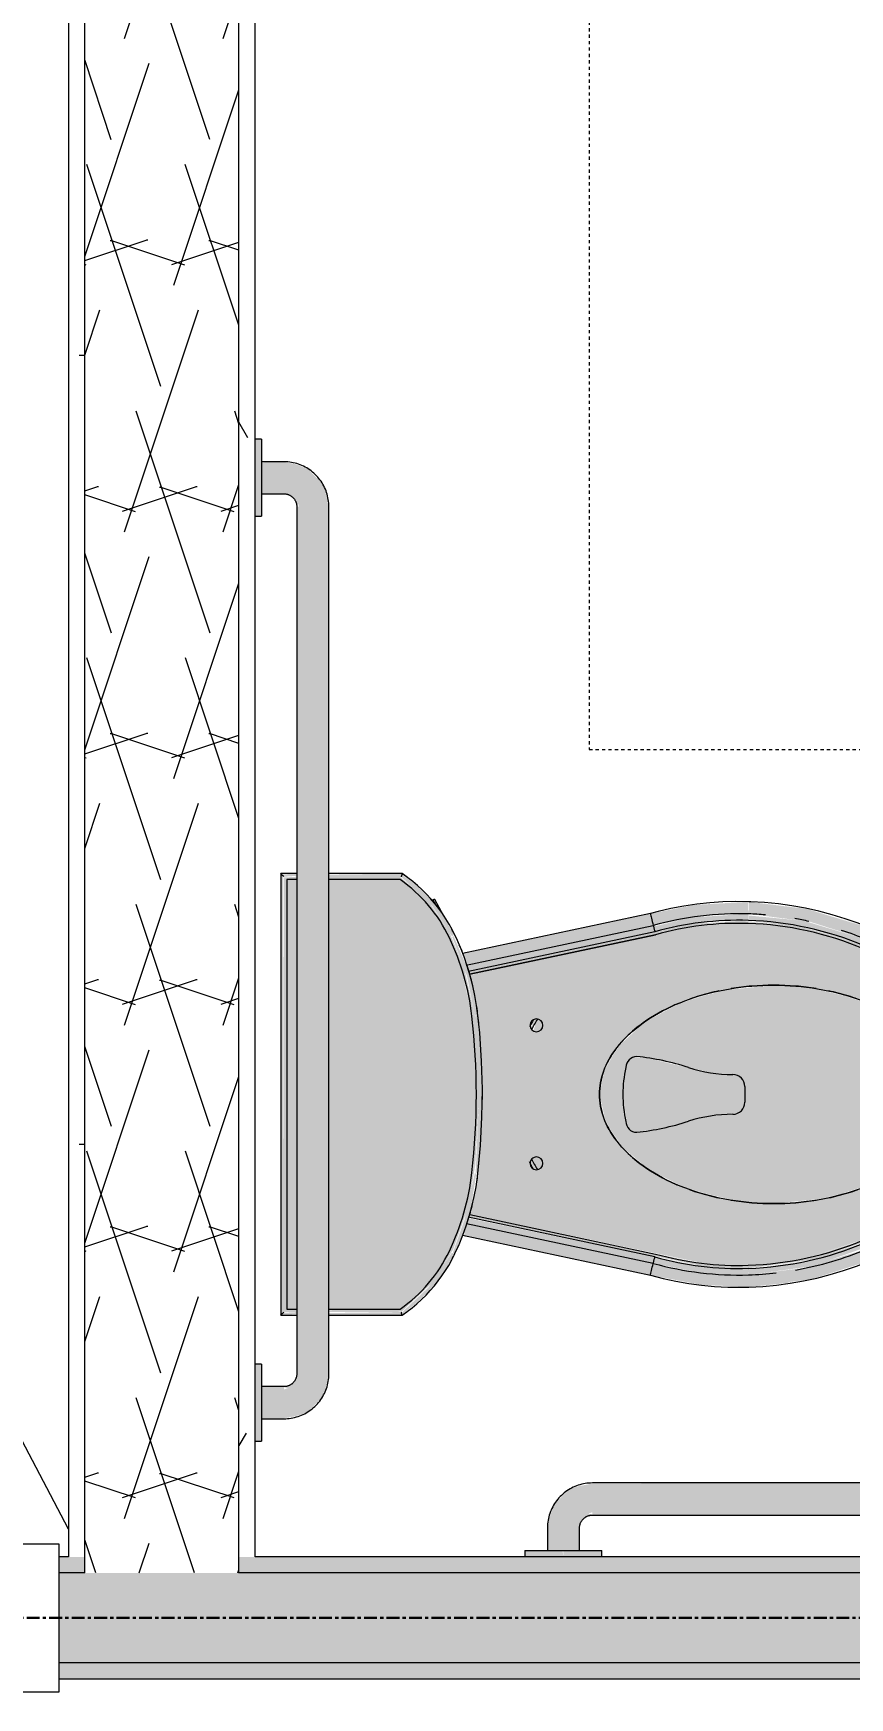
# Model space of a CAD drawing. Header units: inches. Extents: x -4218 to -1814, y 9767 to 12426.
# Drawn here: x -3012.3 to -2980.6, y 11844.1 to 11908.9 of the extents above; entities that cross this region are included whole.
import ezdxf

# ---------------------------------------------------------------- set-up
doc = ezdxf.new("R2010")
doc.units = ezdxf.units.IN
doc.header["$MEASUREMENT"] = 0
for name, pattern in [('Dash', [0.25, 0.125, -0.125]), ('Grid Line 1_2_', [0.875, 0.5, -0.125, 0.125, -0.125]), ('Grid Line 1_2__2_', [0.875, 0.5, -0.125, 0.125, -0.125])]:
    doc.linetypes.add(name, pattern=pattern)
for name, color, linetype, lineweight in [('0-1', 7, 'Continuous', 5), ('A-ANNO-DIMS-1', 211, 'Continuous', 30), ('A-DOOR-3', 31, 'Continuous', 9), ('A-DOOR-FRAM', 31, 'Continuous', 20), ('A-FLOR-1', 9, 'Continuous', 13), ('A-GENM', 5, 'Continuous', 9), ('A-GENM-HDLN', 13, 'Dash', 9), ('A-WALL', 113, 'Continuous', 13), ('A-WALL-PATT-5', 111, 'Continuous', 9), ('I-WALL-3', 2, 'Continuous', 9), ('P-SANR-FIXT', 6, 'Continuous', 9), ('Q-SPCQ', 91, 'Continuous', 9), ('S-GRID-1', 1, 'Grid Line 1_2_', 9), ('S-GRID-2', 1, 'Grid Line 1_2__2_', 30)]:
    doc.layers.add(name, color=color, linetype=linetype, lineweight=lineweight)
doc.styles.add('Century Gothic_B', font='GOTHICB.TTF', dxfattribs={"height": 9})
doc.dimstyles.new('OD__1_16__Tol__', dxfattribs={"dimscale": 12, "dimtxt": 9.397514, "dimasz": 1, "dimexe": 0.75, "dimexo": 0.5, "dimgap": 0.125, "dimtad": 1, "dimdec": 4, "dimrnd": 0.0625, "dimzin": 3, "dimdsep": 46, "dimlunit": 4, "dimtxsty": 'Century Gothic_B', "dimblk1": 'OBLIQUE', "dimblk2": 'OBLIQUE', "dimsah": 1, "dimcen": 0.09, "dimdle": 0.75, "dimazin": 0, "dimtfac": 1, "dimtdec": 4, "dimtix": 1, "dimtmove": 0, "dimatfit": 3, "dimfxl": 1, "dimtvp": 1, "dimtfill": 1, "dimfrac": 2, "dimtolj": 1, "dimtzin": 0, "dimlwd": 30, "dimlwe": 30, "dimarcsym": 2})
pattern_1 = [(0, (0, 0), (30.72, 7.68), [1.267, -21.773, 1.267, -21.773, -122.88]), (0, (0, 0), (30.72, 7.68), [-46.08, 1.267, -44.813, 1.267, -21.773, -53.76]), (0, (0, 0), (30.72, 7.68), [-115.2, 1.267, -14.093, 1.267, -37.133]), (120, (11.52, 3.84), (-22.011075, 22.7643004), [1.267, -21.773, 1.267, -21.773, -122.88]), (120, (11.52, 3.84), (-22.011075, 22.7643004), [-46.08, 1.267, -44.813, 1.267, -21.773, -53.76]), (120, (11.52, 3.84), (-22.011075, 22.7643004), [-115.2, 1.267, -14.093, 1.267, -37.133]), (240, (15.36, 19.2), (-8.708925, -30.4443004), [1.267, -21.773, 1.267, -21.773, -122.88]), (240, (15.36, 19.2), (-8.708925, -30.4443004), [-46.08, 1.267, -44.813, 1.267, -21.773, -53.76]), (240, (15.36, 19.2), (-8.708925, -30.4443004), [-115.2, 1.267, -14.093, 1.267, -37.133])]
pattern_2 = [(161.57, (0.48, 0.48), (-3.83995378, -1.544e-05), [0, -27.322, 3.034, 0]), (18.43, (-0.48, 0.48), (-3.83995378, 1.544e-05), [0, -27.322, 3.034, 0]), (108.43, (0.48, 0.48), (1.919622, -9.60052459), [9.106, -21.25]), (71.57, (-0.48, 0.48), (1.919622, 9.60052459), [9.106, -21.25])]

# ---------------------------------------------------------------- blocks, each defined once
blk = doc.blocks.new('CTR - 1st Phase - Shell_rvt-1-FLOOR PLAN - BASEMENT')
at = {"layer": 'A-FLOR-1'}
blk.add_line((-3010.949, 11850.646), (-3013.324, 11855.176), dxfattribs=at)
at = {"layer": 'S-GRID-1'}
blk.add_line((-1814.206, 11847.189), (-4168.714, 11847.189), dxfattribs=at)
blk = doc.blocks.new('CTR - 1st Phase - Structure_rvt-1-FLOOR PLAN - BASEMENT')
at = {"layer": 'S-GRID-2'}
blk.add_line((-1814.206, 11847.189), (-4076.95, 11847.189), dxfattribs=at)
blk = doc.blocks.new('HOLLOW METAL - HM - METAL LEAF - 3-0 x 7-0-2191985-FLOOR PLAN - BASEMENT')
at = {"layer": 'A-DOOR-FRAM'}
for p, q in [((20, 3.125), (18, 3.125)), ((20, -2.625), (20, 3.125)), ((18, -2.625), (20, -2.625))]:
    blk.add_line(p, q, dxfattribs=at)
blk = doc.blocks.new('Plbg-Toilet Wall Mount FV-UH - _ALL_ADA-2016927-FLOOR PLAN - BASEMENT')
at = {"layer": 'P-SANR-FIXT'}
for points in [[(-8.593, -1), (-8.42, -1.121), (8.503, -1.09), (8.531, -1), (-8.577, -1)], [(-8.566, -5.716), (-8.137, -6.262), (-7.483, -6.945), (-6.746, -7.462), (-6.183, -7.745), (-6.172, -7.651), (-7.507, -6.754), (-8.505, -5.697), (-8.531, -5.731), (-8.558, -5.726)], [(6.146, -7.668), (6.213, -7.731), (6.915, -7.356), (7.601, -6.828), (8.183, -6.236), (8.547, -5.71), (8.451, -5.71), (7.317, -6.908), (6.149, -7.666)], [(6.971, -7.317), (7.582, -6.946), (7.52, -6.899), (7.034, -7.273)], [(-6.183, -7.745), (-5.304, -8.137), (-4.465, -8.394), (-3.067, -8.611), (-3.067, -8.551), (-4.872, -8.151), (-6.16, -7.696), (-6.172, -7.722)], [(3.061, -8.552), (3.07, -8.638), (4.01, -8.507), (4.872, -8.277), (6.171, -7.721), (6.116, -7.679), (4.597, -8.248), (3.061, -8.552)], [(-7.034, -15.382), (-6.576, -15.495), (-5.032, -8.23), (-5.492, -8.129), (-6.892, -14.718)], [(-6.77, -19.194), (-6.437, -21.64), (-5.62, -24.091), (-5.014, -25.461), (-4.067, -26.827), (-2.86, -27.994), (-1.852, -28.604), (-0.617, -28.945), (0.67, -28.934), (1.974, -28.53), (3.027, -27.857), (4.215, -26.651), (5.194, -25.121), (5.794, -23.654), (6.492, -21.413), (6.759, -18.934), (6.634, -17.087), (5.546, -11.88), (4.788, -8.31), (4.684, -8.393), (6.576, -17.475), (6.652, -19.19), (6.326, -21.6), (5.492, -24.091), (4.974, -25.309), (3.972, -26.755), (2.716, -27.949), (1.805, -28.496), (0.509, -28.828), (0.271, -28.844), (0, -28.875), (-1.067, -28.74), (-2.102, -28.34), (-2.86, -27.857), (-4.157, -26.527), (-5.091, -25.064), (-5.774, -23.33), (-6.365, -21.48), (-6.646, -19.057), (-6.516, -17.096), (-5.425, -11.88), (-4.676, -8.354), (-4.79, -8.322), (-6.694, -17.475), (-6.77, -19.19)], [(-6.576, -15.495), (-6.328, -15.556), (-4.816, -8.295), (-5.034, -8.239), (-6.57, -15.464)], [(4.788, -8.31), (6.328, -15.556), (6.576, -15.495), (4.999, -8.228), (4.814, -8.3)], [(5.03, -8.218), (6.576, -15.495), (7.034, -15.382), (5.48, -8.072), (5.131, -8.185)], [(5.558, -8.043), (5.585, -8.054), (5.575, -8.036)], [(-3.072, -8.657), (-0.983, -8.808), (0.199, -8.836), (1.908, -8.768), (3.07, -8.638), (3.028, -8.554), (-0.387, -8.703), (-3.064, -8.584), (-3.043, -8.639), (-3.07, -8.657)], [(-1.474, -14.85), (-1.258, -16.073), (-0.841, -17.716), (-0.71, -18.824), (-0.539, -18.995), (-0.307, -19.057), (0.427, -19.025), (0.539, -18.995), (0.71, -18.824), (0.772, -18.591), (0.841, -17.716), (1.412, -15.242), (1.459, -14.741), (1.35, -14.552), (1.051, -14.428), (0, -14.311), (-1.234, -14.485), (-1.417, -14.639), (-1.459, -14.741)], [(-7.496, -19.217), (-7.026, -19.202), (-6.892, -17.076), (-6.596, -15.49), (-7.037, -15.397), (-7.415, -17.366), (-7.496, -19.211)], [(-7.037, -15.381), (-7.034, -15.382), (-7.034, -15.367)], [(-7.026, -19.202), (-6.77, -19.19), (-6.638, -17.105), (-6.328, -15.556), (-6.583, -15.528), (-6.945, -17.366), (-7.026, -19.202)], [(6.328, -15.556), (6.701, -17.632), (6.807, -19.195), (7.026, -19.19), (6.892, -17.072), (6.536, -15.505), (6.349, -15.551)], [(6.576, -15.495), (6.951, -17.499), (7.047, -19.203), (7.495, -19.19), (7.373, -17.087), (7.034, -15.382), (6.578, -15.494)], [(-7.499, -19.218), (-7.311, -20.975), (-7.314, -20.68), (-7.498, -19.228)], [(-7.496, -19.217), (-7.195, -21.64), (-6.458, -23.966), (-6.025, -23.776), (-6.756, -21.362), (-7.026, -19.202), (-7.311, -19.211)], [(-7.026, -19.202), (-6.685, -21.694), (-5.946, -23.781), (-5.787, -23.679), (-6.492, -21.413), (-6.807, -19.195), (-7.008, -19.202)], [(5.774, -23.719), (6.025, -23.776), (6.753, -21.367), (6.964, -19.2), (6.768, -19.211), (6.445, -21.616), (5.787, -23.679)], [(6.015, -23.806), (6.458, -23.966), (7.215, -21.48), (7.496, -19.217), (7.025, -19.211), (6.717, -21.6), (6.017, -23.8)]]:
    blk.add_hatch(color=256, dxfattribs=at).paths.add_polyline_path(points, flags=0)
h = blk.add_hatch(color=256, dxfattribs=at)
h.paths.add_polyline_path([(-8.593, -1), (-8.556, -1.625), (-8.472, -1.625), (-8.503, -1.09), (-8.59, -1.003)], flags=0)
h.paths.add_polyline_path([(-8.593, -5.705), (-8.566, -5.716), (-8.472, -5.651), (-8.511, -2.875), (-8.593, -2.875), (-8.593, -5.703)], flags=0)
h = blk.add_hatch(color=256, dxfattribs=at)
h.paths.add_polyline_path([(-8.472, -2.875), (-8.463, -5.697), (-7.323, -6.904), (-6.046, -7.705), (-4.411, -8.284), (-2.747, -8.57), (0, -8.725), (3.061, -8.552), (4.872, -8.151), (6.305, -7.565), (7.507, -6.754), (8.472, -5.637), (8.472, -2.875), (8.358, -2.875), (8.316, -5.697), (7.21, -6.845), (5.98, -7.609), (4.371, -8.176), (2.756, -8.455), (0, -8.611), (-3.317, -8.386), (-4.848, -8.038), (-6.213, -7.49), (-7.443, -6.652), (-8.358, -5.637), (-8.4, -2.875)], flags=0)
h.paths.add_polyline_path([(-8.472, -1.186), (-8.472, -1.625), (-8.358, -1.625), (-8.358, -1.235), (8.358, -1.279), (8.368, -1.625), (8.472, -1.625), (8.442, -1.121), (-8.472, -1.121)], flags=0)
h = blk.add_hatch(color=256, dxfattribs=at)
h.paths.add_polyline_path([(-8.358, -1.375), (-8.358, -1.625), (8.358, -1.625), (8.358, -1.235), (-8.358, -1.235)], flags=0)
h.paths.add_polyline_path([(-8.358, -2.875), (-8.358, -5.651), (-7.351, -6.754), (-6.097, -7.565), (-4.609, -8.129), (-3.048, -8.439), (0, -8.611), (3.048, -8.439), (4.848, -8.038), (6.213, -7.49), (7.351, -6.754), (8.358, -5.651), (8.358, -2.875), (-8.218, -2.875)], flags=0)
h = blk.add_hatch(color=256, dxfattribs=at)
h.paths.add_polyline_path([(8.472, -5.651), (8.505, -5.697), (8.593, -5.697), (8.553, -2.875), (8.472, -2.875), (8.472, -5.637)], flags=0)
h.paths.add_polyline_path([(8.472, -1.13), (8.506, -1.625), (8.593, -1.625), (8.558, -1.035), (8.472, -1.121), (8.473, -1.235)], flags=0)
h = blk.add_hatch(color=256, dxfattribs=at)
h.paths.add_polyline_path([(-6.652, -19.19), (-6.365, -21.48), (-5.571, -23.899), (-5.014, -25.249), (-3.972, -26.755), (-2.86, -27.857), (-1.958, -28.423), (-1.022, -28.756), (0, -28.875), (1.022, -28.756), (1.992, -28.41), (2.976, -27.741), (4.067, -26.661), (5.067, -25.121), (5.662, -23.679), (6.365, -21.48), (6.652, -19.19), (6.571, -17.37), (5.425, -11.88), (4.64, -8.356), (4.471, -8.393), (3.715, -8.565), (2.093, -8.754), (0.509, -8.831), (-0.787, -8.819), (-2.833, -8.658), (-3.357, -8.611), (-3.881, -8.532), (-4.676, -8.354), (-6.576, -17.475), (-6.646, -19.057)], flags=0)
h.paths.add_polyline_path([(-4.25, -20.181), (-4.103, -18.53), (-3.887, -17.475), (-3.44, -16.248), (-2.862, -15.215), (-2.213, -14.426), (-1.486, -13.849), (-0.742, -13.513), (0, -13.404), (0.742, -13.513), (1.579, -13.922), (2.213, -14.426), (2.976, -15.409), (3.522, -16.461), (3.887, -17.475), (4.175, -19.057), (4.25, -20.181), (4.103, -21.833), (3.887, -22.888), (3.454, -24.091), (2.763, -25.268), (2.063, -26.056), (1.486, -26.514), (0.742, -26.85), (0, -26.958), (-0.742, -26.85), (-1.626, -26.403), (-2.213, -25.937), (-2.897, -25.096), (-3.54, -23.852), (-3.887, -22.888), (-4.164, -21.48), (-4.217, -20.682)], flags=0)
h.paths.add_polyline_path([(-2.935, -10.95), (-2.901, -10.825), (-2.81, -10.734), (-2.685, -10.7), (-2.56, -10.734), (-2.459, -10.849), (-2.435, -10.95), (-2.468, -11.075), (-2.56, -11.167), (-2.685, -11.2), (-2.81, -11.167), (-2.901, -11.075), (-2.926, -11.015)], flags=0)
h.paths.add_polyline_path([(2.435, -10.95), (2.493, -10.793), (2.56, -10.734), (2.694, -10.702), (2.81, -10.734), (2.92, -10.87), (2.935, -10.95), (2.901, -11.075), (2.81, -11.167), (2.685, -11.2), (2.56, -11.167), (2.468, -11.075), (2.443, -11.015)], flags=0)
h = blk.add_hatch(color=256, dxfattribs=at)
h.paths.add_polyline_path([(-2.935, -10.95), (-2.896, -10.973), (-2.508, -10.774), (-2.622, -10.714), (-2.926, -10.886)], flags=0)
h.paths.add_polyline_path([(2.493, -10.793), (2.935, -10.95), (2.901, -10.839), (2.56, -10.734), (2.508, -10.774)], flags=0)
h = blk.add_hatch(color=256, dxfattribs=at)
h.paths.add_polyline_path([(-2.93, -10.99), (-2.883, -11.099), (-2.81, -11.167), (-2.685, -11.2), (-2.552, -11.161), (-2.468, -11.075), (-2.435, -10.95), (-2.494, -10.793), (-2.926, -10.987)], flags=0)
h.paths.add_polyline_path([(-1.88, -28.45), (-1.665, -28.535), (-1.852, -28.46)], flags=0)
h.paths.add_polyline_path([(-1.655, -26.38), (-1.337, -26.581), (-1.581, -26.425), (-1.647, -26.385)], flags=0)
h.paths.add_polyline_path([(-0.825, -26.812), (-0.742, -26.85), (-0.742, -26.829)], flags=0)
h.paths.add_polyline_path([(-0.768, -28.786), (-0.529, -28.828), (-0.633, -28.801)], flags=0)
h = blk.add_hatch(color=256, dxfattribs=at)
h.paths.add_polyline_path([(-2.909, -10.843), (-2.685, -10.7), (-2.81, -10.734), (-2.901, -10.825)], flags=0)
h.paths.add_polyline_path([(2.615, -10.711), (2.862, -10.774), (2.749, -10.709), (2.62, -10.709)], flags=0)
h = blk.add_hatch(color=256, dxfattribs=at)
h.paths.add_polyline_path([(1.287, -26.604), (1.626, -26.403), (1.395, -26.539)], flags=0)
h.paths.add_polyline_path([(2.435, -10.95), (2.468, -11.075), (2.56, -11.167), (2.685, -11.2), (2.81, -11.167), (2.901, -11.075), (2.901, -10.975), (2.468, -10.825), (2.436, -10.94)], flags=0)
h = blk.add_hatch(color=256, dxfattribs=at)
h.paths.add_polyline_path([(-4.25, -20.181), (-4.069, -22.001), (-3.843, -22.888), (-3.54, -23.852), (-2.771, -25.249), (-1.881, -26.201), (-1.486, -26.458), (-0.888, -26.784), (0.083, -26.942), (0.956, -26.753), (1.395, -26.514), (2.063, -26.056), (2.883, -25.121), (3.615, -23.644), (3.843, -22.888), (4.103, -21.833), (4.25, -20.181), (4.065, -18.342), (3.843, -17.475), (3.54, -16.511), (2.81, -15.158), (1.937, -14.206), (1.486, -13.905), (0.882, -13.577), (-0.007, -13.406), (-0.999, -13.629), (-1.395, -13.849), (-2.063, -14.307), (-2.926, -15.325), (-3.595, -16.664), (-3.843, -17.475), (-4.103, -18.53), (-4.165, -19.221)], flags=0)
h.paths.add_polyline_path([(-1.474, -14.85), (-1.417, -14.639), (-1.263, -14.485), (-1.031, -14.426), (0.184, -14.331), (1.263, -14.485), (1.417, -14.639), (1.474, -14.85), (1.204, -16.272), (0.841, -17.716), (0.71, -18.824), (0.539, -18.995), (0.307, -19.057), (-0.427, -19.041), (-0.636, -18.92), (-0.757, -18.712), (-0.792, -18.347), (-0.841, -17.716), (-1.412, -15.242)], flags=0)
h = blk.add_hatch(color=256, dxfattribs=at)
h.paths.add_polyline_path([(-4.007, -22.301), (-3.869, -22.94), (-3.843, -22.888), (-3.991, -22.36)], flags=0)
h.paths.add_polyline_path([(-3.54, -23.852), (-3.454, -24.091), (-3.516, -23.899)], flags=0)
h.paths.add_polyline_path([(-1.803, -14.1), (-1.147, -13.696), (-1.486, -13.849)], flags=0)
h.paths.add_polyline_path([(-1.803, -26.263), (-1.434, -26.514), (-1.575, -26.403)], flags=0)
h.paths.add_polyline_path([(-0.888, -26.784), (-0.742, -26.829), (-0.742, -26.813)], flags=0)
h = blk.add_hatch(color=256, dxfattribs=at)
h.paths.add_polyline_path([(0, -26.958), (0.824, -26.813), (0.742, -26.813), (0.509, -26.858)], flags=0)
h.paths.add_polyline_path([(1.147, -26.667), (1.534, -26.454), (1.157, -26.661)], flags=0)
h.paths.add_polyline_path([(1.147, -13.696), (1.579, -13.922), (1.486, -13.849)], flags=0)
h.paths.add_polyline_path([(2.063, -26.056), (2.334, -25.789), (2.11, -26.003)], flags=0)
h.paths.add_polyline_path([(3.693, -23.428), (3.899, -22.83), (3.843, -22.888), (3.751, -23.22)], flags=0)
h.paths.add_polyline_path([(4.103, -21.833), (4.168, -21.417), (4.127, -21.566)], flags=0)
h = blk.add_hatch(color=256, dxfattribs=at)
h.paths.add_polyline_path([(6.461, -23.966), (6.884, -22.682), (6.657, -23.343), (6.481, -23.903)], flags=0)
h.paths.add_polyline_path([(7.195, -21.64), (7.341, -20.682), (7.2, -21.6)], flags=0)
for p, q in [((8.593, -1), (-8.593, -1)), ((-8.593, -1), (-8.593, -1.625)), ((8.593, -1), (-8.593, -1)), ((-8.593, -1), (-8.593, -1.625)), ((8.358, -1.235), (-8.358, -1.235)), ((-8.358, -1.235), (-8.358, -1.625)), ((-8.358, -1.235), (-8.358, -1.625)), ((8.358, -1.235), (-8.358, -1.235)), ((8.358, -1.625), (8.358, -1.235)), ((8.358, -1.625), (8.358, -1.235)), ((8.593, -1.625), (8.593, -1)), ((8.593, -1.625), (8.593, -1)), ((-8.593, -2.874), (-8.593, -5.725)), ((-8.593, -2.874), (-8.593, -5.725)), ((-8.358, -2.873), (-8.358, -5.651)), ((-8.358, -2.873), (-8.358, -5.651)), ((8.358, -5.651), (8.358, -2.875)), ((8.358, -5.651), (8.358, -2.875)), ((8.593, -5.725), (8.593, -2.875)), ((8.593, -5.725), (8.593, -2.875)), ((7.601, -6.982), (6.971, -7.317)), ((7.601, -6.982), (7.545, -6.877)), ((-5.483, -8.072), (-7.037, -15.381)), ((-6.576, -15.495), (-5.032, -8.23)), ((-6.328, -15.556), (-4.785, -8.298)), ((-4.676, -8.354), (-6.213, -15.584)), ((-4.676, -8.354), (-6.213, -15.584)), ((6.213, -15.584), (4.676, -8.354)), ((4.676, -8.354), (6.213, -15.584)), ((6.328, -15.556), (4.788, -8.31)), ((5.029, -8.215), (6.576, -15.495)), ((7.037, -15.381), (5.483, -8.071)), ((5.815, -7.932), (5.569, -8.063)), ((0, -19.057), (-0.307, -19.057)), ((0.307, -19.057), (0, -19.057))]:
    blk.add_line(p, q, dxfattribs=at)
at = {"layer": 'P-SANR-FIXT', "flags": 128}
for points in [[(-8.593, -5.725), (-8.452, -5.923), (-8.303, -6.115), (-8.147, -6.301), (-7.983, -6.48), (-7.812, -6.653), (-7.634, -6.819), (-7.45, -6.978), (-7.259, -7.129), (-7.063, -7.272), (-6.861, -7.407), (-6.654, -7.535), (-6.442, -7.654), (-6.226, -7.764), (-6.198, -7.777)], [(6.198, -7.777), (6.415, -7.668), (6.628, -7.55), (6.836, -7.424), (7.038, -7.289), (7.235, -7.147), (7.426, -6.997), (7.611, -6.839), (7.79, -6.674), (7.962, -6.502), (8.127, -6.323), (8.284, -6.138), (8.434, -5.947), (8.576, -5.75), (8.593, -5.725)], [(-6.198, -7.777), (-5.842, -7.939), (-5.479, -8.086), (-5.11, -8.219), (-4.737, -8.337), (-4.359, -8.44), (-3.977, -8.528), (-3.593, -8.6), (-3.205, -8.657), (-3.074, -8.673)], [(3.074, -8.673), (3.462, -8.621), (3.848, -8.554), (4.231, -8.471), (4.61, -8.373), (4.985, -8.26), (5.355, -8.133), (5.72, -7.99), (6.079, -7.833), (6.198, -7.777)], [(-3.074, -8.673), (-1.984, -8.774), (-0.89, -8.831), (0.205, -8.845), (1.299, -8.815), (2.392, -8.741), (3.074, -8.673)], [(-7.037, -15.381), (-7.164, -15.874), (-7.271, -16.371), (-7.359, -16.872), (-7.426, -17.377), (-7.473, -17.883), (-7.5, -18.391), (-7.506, -18.9), (-7.5, -19.218)], [(7.5, -19.218), (7.506, -18.709), (7.492, -18.2), (7.458, -17.693), (7.403, -17.187), (7.328, -16.684), (7.233, -16.184), (7.119, -15.688), (7.037, -15.381)], [(-7.5, -19.218), (-7.472, -19.752), (-7.423, -20.284), (-7.352, -20.814), (-7.26, -21.341), (-7.148, -21.864), (-7.014, -22.381), (-6.86, -22.893), (-6.685, -23.399), (-6.491, -23.897), (-6.461, -23.968)], [(6.461, -23.968), (6.659, -23.471), (6.836, -22.966), (6.993, -22.455), (7.13, -21.938), (7.245, -21.416), (7.34, -20.89), (7.414, -20.36), (7.466, -19.828), (7.497, -19.294), (7.5, -19.218)]]:
    blk.add_lwpolyline(points, dxfattribs=at)
at = {"layer": 'P-SANR-FIXT'}
for centre, radius, start, end in [((-3.577, -2.294), 6.077, 214.3684, 216.42967), ((-3.577, -2.294), 5.842, 215.07602, 244.44692), ((-3.577, -2.294), 5.842, 215.07602, 244.44692), ((3.577, -2.294), 5.842, 295.55308, 324.92398), ((3.577, -2.294), 5.842, 295.55308, 324.92398), ((3.577, -2.294), 6.077, 323.15587, 325.6316), ((3.577, -2.294), 6.077, 309.20749, 311.77533), ((-3.577, -2.294), 6.077, 242.00275, 244.44692), ((-1.975, 1.057), 9.556, 244.44692, 263.55308), ((-1.975, 1.057), 9.556, 244.44692, 263.55308), ((1.975, 1.057), 9.556, 276.44692, 295.55308), ((1.975, 1.057), 9.556, 276.44692, 295.55308), ((3.577, -2.294), 6.077, 295.55308, 297.99725), ((-1.975, 1.057), 9.791, 244.44692, 246.48803), ((-1.975, 1.057), 9.791, 252.60704, 256.48891), ((1.975, 1.057), 9.791, 284.60704, 288.48891), ((1.975, 1.057), 9.791, 293.51197, 295.55308), ((-1.975, 1.057), 9.791, 261.51197, 263.55308), ((0, 18.533), 27.379, 263.55308, 264.63067), ((0, 18.533), 27.144, 263.55308, 276.44692), ((0, 18.533), 27.144, 263.55308, 276.44692), ((0, 18.533), 27.379, 269.59619, 270.41646), ((0, 18.533), 27.379, 275.63022, 276.44692), ((1.975, 1.057), 9.791, 276.44692, 278.48803), ((-2.685, -10.95), 0.25, 90, 180), ((-2.685, -10.95), 0.25, 180, 270), ((-2.685, -10.95), 0.25, 0, 90), ((-2.685, -10.95), 0.25, 270, 0), ((2.685, -10.95), 0.25, 90, 180), ((2.685, -10.95), 0.25, 180, 270), ((2.685, -10.95), 0.25, 0, 90), ((2.685, -10.95), 0.25, 270, 360), ((-1.051, -14.85), 0.422, 90, 180), ((8.312, -13.822), 9.84, 186, 198), ((0, -19.079), 4.768, 77.26144, 102.73856), ((-8.312, -13.822), 9.84, 342, 354), ((1.051, -14.85), 0.422, 0, 90), ((5.213, -18.806), 12.245, 164.3129, 181.85622), ((-5.213, -18.806), 12.245, 358.14378, 15.6871), ((5.213, -18.806), 11.989, 164.27371, 181.85622), ((5.213, -18.806), 11.871, 164.25519, 181.85622), ((5.213, -18.806), 11.871, 164.25519, 181.85622), ((-5.213, -18.806), 11.871, 358.14378, 15.74481), ((-5.213, -18.806), 11.871, 358.14378, 15.74481), ((-5.213, -18.806), 11.989, 358.14378, 15.72629), ((-6.366, -18.591), 5.593, 0, 18), ((6.366, -18.591), 5.593, 162, 180), ((-0.307, -18.591), 0.466, 180, 270), ((0.307, -18.591), 0.466, 270, 360), ((5.862, -18.785), 12.895, 181.85622, 186.65191), ((5.862, -18.785), 12.639, 181.85622, 202.97954), ((5.862, -18.785), 12.521, 181.85622, 203.00894), ((5.862, -18.785), 12.521, 181.85622, 203.00894), ((-5.862, -18.785), 12.521, 336.99106, 358.14378), ((-5.862, -18.785), 12.521, 336.99106, 358.14378), ((-5.862, -18.785), 12.639, 337.02046, 358.14378), ((-5.862, -18.785), 12.895, 355.23386, 358.14378), ((5.862, -18.785), 12.895, 190.01373, 202.91792), ((-5.862, -18.785), 12.895, 347.61293, 350.10977), ((-5.862, -18.785), 12.895, 337.08208, 341.76142)]:
    blk.add_arc(centre, radius, start, end, dxfattribs=at)
for points, knots in [([(-8.593, -1), (-8.593, -1), (-8.591, -1.002), (-8.584, -1.009), (-8.577, -1.016), (-8.57, -1.023), (-8.563, -1.03), (-8.556, -1.037), (-8.546, -1.047), (-8.535, -1.058), (-8.526, -1.068), (-8.516, -1.077), (-8.499, -1.095), (-8.483, -1.111), (-8.472, -1.121)], [0, 0, 0, 0, 0.166667, 0.25, 0.333333, 0.416667, 0.458333, 0.5, 0.583333, 0.666667, 0.708333, 0.75, 0.833333, 1, 1, 1, 1]), ([(8.472, -1.121), (8.483, -1.11), (8.499, -1.095), (8.519, -1.075), (8.53, -1.063), (8.539, -1.054), (8.548, -1.045), (8.556, -1.037), (8.563, -1.03), (8.57, -1.023), (8.577, -1.016), (8.584, -1.009), (8.591, -1.002), (8.593, -1), (8.593, -1)], [-1, -1, -1, -1, -0.833333, -0.75, -0.666667, -0.625, -0.583333, -0.5, -0.458333, -0.416667, -0.333333, -0.25, -0.166667, 0, 0, 0, 0]), ([(-8.593, -5.725), (-8.593, -5.725), (-8.587, -5.723), (-8.567, -5.717), (-8.549, -5.711), (-8.533, -5.706), (-8.521, -5.702), (-8.502, -5.696), (-8.485, -5.691), (-8.472, -5.687)], [0, 0, 0, 0, 0.285714, 0.428571, 0.571429, 0.678571, 0.732143, 0.785714, 1, 1, 1, 1]), ([(8.593, -5.725), (8.593, -5.725), (8.59, -5.724), (8.573, -5.719), (8.547, -5.71), (8.524, -5.703), (8.499, -5.695), (8.481, -5.69), (8.472, -5.687)], [-1, -1, -1, -1, -0.857143, -0.571429, -0.428571, -0.285714, -0.142857, 0, 0, 0, 0]), ([(-2.068, -14.288), (-2.282, -14.482), (-2.775, -15.02), (-3.257, -15.821), (-3.507, -16.391), (-3.551, -16.496)], [-2.5925993, -2.5925993, -2.5925993, -2.5925993, -2.4166097, -2.1749488, -2.1212008, -2.1212008, -2.1212008, -2.1212008]), ([(3.551, -16.496), (3.507, -16.391), (3.257, -15.821), (2.775, -15.02), (2.282, -14.482), (2.068, -14.288)], [-4.1619845, -4.1619845, -4.1619845, -4.1619845, -4.1082365, -3.8665756, -3.690586, -3.690586, -3.690586, -3.690586]), ([(-6.576, -15.495), (-6.569, -15.496), (-6.545, -15.502), (-6.491, -15.516), (-6.442, -15.528), (-6.386, -15.542), (-6.347, -15.551), (-6.328, -15.556)], [0, 0, 0, 0, 0.333333, 0.5, 0.666667, 0.833333, 1, 1, 1, 1]), ([(6.576, -15.495), (6.569, -15.496), (6.545, -15.502), (6.491, -15.516), (6.442, -15.528), (6.386, -15.542), (6.347, -15.551), (6.328, -15.556)], [-1, -1, -1, -1, -0.666667, -0.5, -0.333333, -0.166667, 0, 0, 0, 0]), ([(-3.712, -16.919), (-3.798, -17.162), (-3.911, -17.534), (-4.001, -17.921), (-4.028, -18.048)], [-2.0511799, -2.0511799, -2.0511799, -2.0511799, -1.9332878, -1.8767298, -1.8767298, -1.8767298, -1.8767298]), ([(4.028, -18.048), (4.001, -17.921), (3.911, -17.534), (3.798, -17.162), (3.712, -16.919)], [-4.4064555, -4.4064555, -4.4064555, -4.4064555, -4.3498975, -4.2320054, -4.2320054, -4.2320054, -4.2320054]), ([(-4.118, -18.526), (-4.16, -18.789), (-4.262, -19.619), (-4.262, -20.744), (-4.16, -21.574), (-4.118, -21.837)], [-1.8063853, -1.8063853, -1.8063853, -1.8063853, -1.6916268, -1.4499658, -1.3352074, -1.3352074, -1.3352074, -1.3352074]), ([(4.118, -21.837), (4.16, -21.574), (4.262, -20.744), (4.262, -19.619), (4.16, -18.789), (4.118, -18.526)], [-4.9479779, -4.9479779, -4.9479779, -4.9479779, -4.8332195, -4.5915585, -4.4768, -4.4768, -4.4768, -4.4768]), ([(-4.028, -22.315), (-4.001, -22.442), (-3.911, -22.829), (-3.798, -23.201), (-3.712, -23.443)], [-1.2648629, -1.2648629, -1.2648629, -1.2648629, -1.2083049, -1.0904127, -1.0904127, -1.0904127, -1.0904127]), ([(3.712, -23.443), (3.798, -23.201), (3.911, -22.829), (4.001, -22.442), (4.028, -22.315)], [-5.1927726, -5.1927726, -5.1927726, -5.1927726, -5.0748804, -5.0183224, -5.0183224, -5.0183224, -5.0183224])]:
    blk.add_open_spline(points, degree=3, knots=knots, dxfattribs=at)
for points in [[(-2.511, -10.753), (-2.651, -10.825), (-2.789, -10.903), (-2.925, -10.986)], [(-2.913, -10.833), (-2.821, -10.778), (-2.727, -10.725), (-2.631, -10.675)], [(2.925, -10.986), (2.789, -10.903), (2.651, -10.825), (2.51, -10.753)], [(2.913, -10.832), (2.82, -10.778), (2.726, -10.725), (2.631, -10.675)], [(0, -26.958), (-0.304, -26.958), (-0.912, -26.851), (-1.834, -26.341), (-2.708, -25.454), (-3.449, -24.222), (-3.983, -22.72), (-4.262, -21.047), (-4.262, -19.316), (-3.983, -17.643), (-3.449, -16.141), (-2.708, -14.909), (-1.834, -14.022), (-0.912, -13.511), (-0.304, -13.404), (0, -13.404)], [(0, -13.404), (-0.295, -13.404), (-0.59, -13.455), (-0.887, -13.56)], [(0.887, -13.56), (0.59, -13.455), (0.295, -13.404), (0, -13.404)], [(0, -13.404), (0.304, -13.404), (0.912, -13.511), (1.834, -14.022), (2.708, -14.909), (3.449, -16.141), (3.983, -17.643), (4.262, -19.316), (4.262, -21.047), (3.983, -22.72), (3.449, -24.222), (2.708, -25.454), (1.834, -26.341), (0.912, -26.851), (0.304, -26.958), (0, -26.958)], [(-1.149, -13.667), (-1.369, -13.77), (-1.59, -13.903), (-1.806, -14.069)], [(1.806, -14.069), (1.59, -13.903), (1.369, -13.77), (1.149, -13.667)], [(-7.037, -15.381), (-7.038, -15.381), (-7.037, -15.381), (-7.034, -15.382)], [(-7.034, -15.382), (-6.99, -15.393), (-6.87, -15.422), (-6.685, -15.468), (-6.576, -15.495)], [(7.034, -15.382), (6.99, -15.393), (6.87, -15.422), (6.685, -15.468), (6.576, -15.495)], [(7.037, -15.381), (7.038, -15.381), (7.037, -15.381), (7.034, -15.382)]]:
    blk.add_open_spline(points, degree=3, dxfattribs=at)
blk = doc.blocks.new('Seqm-Grab Bar - 42_-2016931-FLOOR PLAN - BASEMENT')
at = {"layer": 'Q-SPCQ'}
h = blk.add_hatch(color=256, dxfattribs=at)
h.paths.add_polyline_path([(-2991.035, 11850.909), (-2991.035, 11850.782), (-2990.994, 11850.96)], flags=0)
h.paths.add_polyline_path([(-2990.718, 11851.177), (-2990.711, 11851.133), (-2990.574, 11851.189)], flags=0)
h.paths.add_polyline_path([(-2991.634, 11850.689), (-2991.095, 11850.689), (-2990.996, 11850.96), (-2990.871, 11851.109), (-2990.574, 11851.211), (-2990.728, 11851.245), (-2990.574, 11851.304), (-2990.574, 11852.418), (-2991.208, 11852.292), (-2991.458, 11852.179), (-2991.537, 11852.129), (-2991.699, 11851.967), (-2992.026, 11851.641), (-2992.211, 11851.205), (-2992.262, 11850.988), (-2992.302, 11850.689), (-2991.699, 11850.689)], flags=0)
h = blk.add_hatch(color=256, dxfattribs=at)
h.paths.add_polyline_path([(-2991.854, 11851.855), (-2991.634, 11852.037), (-2991.754, 11851.963), (-2991.845, 11851.871)], flags=0)
h.paths.add_polyline_path([(-2991.32, 11852.261), (-2991.162, 11852.306), (-2990.872, 11852.378), (-2991.208, 11852.297), (-2991.292, 11852.27)], flags=0)
h = blk.add_hatch(color=256, dxfattribs=at)
h.paths.add_polyline_path([(-2963.699, 11852.439), (-2963.504, 11852.373), (-2963.253, 11852.216), (-2963.167, 11852.08), (-2963.123, 11851.926), (-2963.113, 11851.653), (-2963.076, 11851.462), (-2963.074, 11851.189), (-2950.824, 11851.211), (-2950.824, 11852.439), (-2963.537, 11852.439)], flags=0)
h.paths.add_polyline_path([(-2990.479, 11851.189), (-2964.303, 11851.233), (-2964.24, 11852.082), (-2964.002, 11852.323), (-2963.824, 11852.439), (-2990.574, 11852.418), (-2990.574, 11851.189)], flags=0)
for points in [[(-2991.42, 11849.814), (-2991.074, 11849.814), (-2991.095, 11850.689), (-2992.324, 11850.689), (-2992.289, 11849.814), (-2991.458, 11849.814)], [(-2993.199, 11849.564), (-2991.699, 11849.564), (-2991.735, 11849.814), (-2993.199, 11849.814)], [(-2990.574, 11849.564), (-2990.199, 11849.564), (-2990.199, 11849.814), (-2991.699, 11849.814), (-2991.699, 11849.564), (-2990.638, 11849.564)]]:
    blk.add_hatch(color=256, dxfattribs=at).paths.add_polyline_path(points, flags=0)
for p, q in [((-2950.824, 11852.439), (-2990.574, 11852.439)), ((-2992.324, 11850.689), (-2992.324, 11849.814)), ((-2991.074, 11849.814), (-2991.074, 11850.689)), ((-2990.574, 11851.189), (-2964.305, 11851.189)), ((-2993.199, 11849.814), (-2993.199, 11849.564)), ((-2993.199, 11849.814), (-2991.699, 11849.814)), ((-2991.699, 11849.814), (-2990.199, 11849.814)), ((-2990.199, 11849.564), (-2990.199, 11849.814))]:
    blk.add_line(p, q, dxfattribs=at)
at = {"layer": 'Q-SPCQ', "flags": 128}
for points in [[(-2990.574, 11852.439), (-2990.644, 11852.438), (-2990.714, 11852.434), (-2990.783, 11852.427), (-2990.853, 11852.417), (-2990.921, 11852.405), (-2990.99, 11852.389), (-2991.057, 11852.371), (-2991.124, 11852.351), (-2991.19, 11852.327), (-2991.255, 11852.301), (-2991.319, 11852.273), (-2991.382, 11852.242), (-2991.443, 11852.208), (-2991.503, 11852.172), (-2991.562, 11852.134), (-2991.619, 11852.093), (-2991.674, 11852.05), (-2991.728, 11852.005), (-2991.779, 11851.958), (-2991.829, 11851.909), (-2991.877, 11851.857), (-2991.923, 11851.804), (-2991.966, 11851.75), (-2992.007, 11851.693), (-2992.046, 11851.635), (-2992.083, 11851.575), (-2992.117, 11851.514), (-2992.149, 11851.452), (-2992.178, 11851.388), (-2992.205, 11851.324), (-2992.229, 11851.258), (-2992.25, 11851.191), (-2992.269, 11851.124), (-2992.285, 11851.056), (-2992.298, 11850.987), (-2992.309, 11850.918), (-2992.317, 11850.848), (-2992.321, 11850.778), (-2992.324, 11850.708), (-2992.324, 11850.689)], [(-2991.074, 11850.689), (-2991.073, 11850.709), (-2991.072, 11850.729), (-2991.07, 11850.749), (-2991.067, 11850.769), (-2991.064, 11850.789), (-2991.059, 11850.808), (-2991.054, 11850.828), (-2991.048, 11850.847), (-2991.042, 11850.866), (-2991.034, 11850.884), (-2991.026, 11850.902), (-2991.017, 11850.92), (-2991.008, 11850.938), (-2990.997, 11850.955), (-2990.986, 11850.972), (-2990.975, 11850.988), (-2990.963, 11851.004), (-2990.95, 11851.019), (-2990.936, 11851.034), (-2990.922, 11851.048), (-2990.907, 11851.062), (-2990.892, 11851.075), (-2990.877, 11851.087), (-2990.86, 11851.099), (-2990.844, 11851.11), (-2990.827, 11851.121), (-2990.809, 11851.13), (-2990.792, 11851.139), (-2990.773, 11851.148), (-2990.755, 11851.155), (-2990.736, 11851.162), (-2990.717, 11851.168), (-2990.698, 11851.174), (-2990.678, 11851.178), (-2990.659, 11851.182), (-2990.639, 11851.185), (-2990.619, 11851.187), (-2990.599, 11851.189), (-2990.579, 11851.189), (-2990.574, 11851.189)]]:
    blk.add_lwpolyline(points, dxfattribs=at)
blk = doc.blocks.new('Seqm-Grab Bar - 36_-2016949-FLOOR PLAN - BASEMENT')
at = {"layer": 'Q-SPCQ'}
for points in [[(-3003.449, 11891.564), (-3003.449, 11893.064), (-3003.699, 11893.064), (-3003.699, 11891.564)], [(-3003.188, 11890.939), (-3002.574, 11890.961), (-3002.574, 11892.189), (-3003.449, 11892.154), (-3003.449, 11890.939), (-3003.348, 11890.939)], [(-3003.449, 11890.064), (-3003.449, 11891.564), (-3003.699, 11891.564), (-3003.699, 11890.064)], [(-3002.074, 11856.689), (-3000.824, 11856.689), (-3000.845, 11890.439), (-3002.074, 11890.439), (-3002.074, 11856.861)], [(-3003.449, 11855.564), (-3003.449, 11857.064), (-3003.699, 11857.064), (-3003.699, 11855.564)], [(-3003.348, 11854.939), (-3002.574, 11854.961), (-3002.574, 11856.189), (-3003.449, 11856.168), (-3003.449, 11854.939)], [(-3003.449, 11854.064), (-3003.449, 11855.564), (-3003.699, 11855.564), (-3003.699, 11854.064)]]:
    blk.add_hatch(color=256, dxfattribs=at).paths.add_polyline_path(points, flags=0)
h = blk.add_hatch(color=256, dxfattribs=at)
h.paths.add_polyline_path([(-3002.354, 11890.901), (-3002.481, 11890.901), (-3002.303, 11890.86), (-3002.349, 11890.897)], flags=0)
h.paths.add_polyline_path([(-3002.086, 11890.583), (-3002.13, 11890.576), (-3002.084, 11890.563)], flags=0)
h.paths.add_polyline_path([(-3001.99, 11890.439), (-3000.845, 11890.439), (-3000.971, 11891.074), (-3001.031, 11891.22), (-3001.14, 11891.407), (-3001.292, 11891.56), (-3001.622, 11891.891), (-3002.075, 11892.082), (-3002.275, 11892.128), (-3002.574, 11892.168), (-3002.574, 11890.961), (-3002.303, 11890.862), (-3002.154, 11890.737), (-3002.052, 11890.439), (-3002.01, 11890.551), (-3001.992, 11890.449)], flags=0)
h = blk.add_hatch(color=256, dxfattribs=at)
h.paths.add_polyline_path([(-3000.845, 11890.439), (-3000.958, 11891.047), (-3000.892, 11890.792)], flags=0)
h.paths.add_polyline_path([(-3001.218, 11891.475), (-3001.3, 11891.62), (-3001.272, 11891.536), (-3001.238, 11891.494)], flags=0)
h = blk.add_hatch(color=256, dxfattribs=at)
h.paths.add_polyline_path([(-3002.112, 11856.47), (-3002.112, 11856.597), (-3002.153, 11856.419)], flags=0)
h.paths.add_polyline_path([(-3002.43, 11856.201), (-3002.437, 11856.246), (-3002.574, 11856.189)], flags=0)
h.paths.add_polyline_path([(-3002.574, 11854.961), (-3001.939, 11855.087), (-3001.793, 11855.146), (-3001.606, 11855.256), (-3001.46, 11855.403), (-3001.122, 11855.738), (-3000.958, 11856.101), (-3000.885, 11856.391), (-3000.845, 11856.689), (-3002.052, 11856.689), (-3002.151, 11856.419), (-3002.276, 11856.27), (-3002.574, 11856.168), (-3002.419, 11856.133), (-3002.574, 11856.075), (-3002.574, 11855.023)], flags=0)
h = blk.add_hatch(color=256, dxfattribs=at)
h.paths.add_polyline_path([(-3002.574, 11854.961), (-3001.966, 11855.073), (-3002.275, 11855.001)], flags=0)
h.paths.add_polyline_path([(-3001.539, 11855.334), (-3001.393, 11855.416), (-3001.477, 11855.388), (-3001.519, 11855.354)], flags=0)
for p, q in [((-3003.449, 11893.064), (-3003.699, 11893.064)), ((-3003.449, 11893.064), (-3003.449, 11891.564)), ((-3002.574, 11892.189), (-3003.449, 11892.189)), ((-3003.449, 11891.564), (-3003.449, 11890.064)), ((-3003.449, 11890.939), (-3002.574, 11890.939)), ((-3002.074, 11890.439), (-3002.074, 11856.689)), ((-3000.824, 11856.689), (-3000.824, 11890.439)), ((-3003.699, 11890.064), (-3003.449, 11890.064)), ((-3003.449, 11857.064), (-3003.699, 11857.064)), ((-3003.449, 11857.064), (-3003.449, 11855.564)), ((-3002.574, 11856.189), (-3003.449, 11856.189)), ((-3003.449, 11855.564), (-3003.449, 11854.064)), ((-3003.449, 11854.939), (-3002.574, 11854.939)), ((-3003.699, 11854.064), (-3003.449, 11854.064))]:
    blk.add_line(p, q, dxfattribs=at)
at = {"layer": 'Q-SPCQ', "flags": 128}
for points in [[(-3000.824, 11890.439), (-3000.825, 11890.509), (-3000.829, 11890.579), (-3000.836, 11890.649), (-3000.846, 11890.718), (-3000.859, 11890.787), (-3000.874, 11890.855), (-3000.892, 11890.923), (-3000.913, 11890.99), (-3000.936, 11891.056), (-3000.962, 11891.121), (-3000.99, 11891.185), (-3001.021, 11891.248), (-3001.055, 11891.309), (-3001.091, 11891.369), (-3001.129, 11891.428), (-3001.17, 11891.484), (-3001.213, 11891.54), (-3001.258, 11891.593), (-3001.305, 11891.645), (-3001.354, 11891.695), (-3001.406, 11891.743), (-3001.459, 11891.788), (-3001.514, 11891.832), (-3001.57, 11891.873), (-3001.628, 11891.912), (-3001.688, 11891.949), (-3001.749, 11891.983), (-3001.811, 11892.015), (-3001.875, 11892.044), (-3001.94, 11892.07), (-3002.005, 11892.095), (-3002.072, 11892.116), (-3002.139, 11892.135), (-3002.208, 11892.151), (-3002.276, 11892.164), (-3002.345, 11892.174), (-3002.415, 11892.182), (-3002.485, 11892.187), (-3002.555, 11892.189), (-3002.574, 11892.189)], [(-3002.574, 11890.939), (-3002.554, 11890.939), (-3002.534, 11890.938), (-3002.514, 11890.936), (-3002.494, 11890.933), (-3002.474, 11890.929), (-3002.455, 11890.925), (-3002.436, 11890.92), (-3002.416, 11890.914), (-3002.398, 11890.907), (-3002.379, 11890.9), (-3002.361, 11890.892), (-3002.343, 11890.883), (-3002.325, 11890.873), (-3002.308, 11890.863), (-3002.291, 11890.852), (-3002.275, 11890.84), (-3002.259, 11890.828), (-3002.244, 11890.815), (-3002.229, 11890.802), (-3002.215, 11890.788), (-3002.201, 11890.773), (-3002.188, 11890.758), (-3002.176, 11890.742), (-3002.164, 11890.726), (-3002.153, 11890.71), (-3002.143, 11890.693), (-3002.133, 11890.675), (-3002.124, 11890.657), (-3002.115, 11890.639), (-3002.108, 11890.621), (-3002.101, 11890.602), (-3002.095, 11890.583), (-3002.089, 11890.563), (-3002.085, 11890.544), (-3002.081, 11890.524), (-3002.078, 11890.505), (-3002.076, 11890.485), (-3002.074, 11890.465), (-3002.074, 11890.445), (-3002.074, 11890.439)], [(-3002.574, 11854.939), (-3002.504, 11854.941), (-3002.434, 11854.945), (-3002.364, 11854.952), (-3002.295, 11854.962), (-3002.226, 11854.974), (-3002.158, 11854.99), (-3002.09, 11855.008), (-3002.023, 11855.028), (-3001.957, 11855.052), (-3001.892, 11855.078), (-3001.828, 11855.106), (-3001.766, 11855.137), (-3001.704, 11855.171), (-3001.644, 11855.207), (-3001.586, 11855.245), (-3001.529, 11855.286), (-3001.473, 11855.329), (-3001.42, 11855.374), (-3001.368, 11855.421), (-3001.318, 11855.47), (-3001.271, 11855.521), (-3001.225, 11855.574), (-3001.181, 11855.629), (-3001.14, 11855.686), (-3001.101, 11855.744), (-3001.065, 11855.804), (-3001.03, 11855.865), (-3000.999, 11855.927), (-3000.969, 11855.991), (-3000.943, 11856.055), (-3000.919, 11856.121), (-3000.897, 11856.188), (-3000.878, 11856.255), (-3000.862, 11856.323), (-3000.849, 11856.392), (-3000.839, 11856.461), (-3000.831, 11856.531), (-3000.826, 11856.601), (-3000.824, 11856.671), (-3000.824, 11856.689)], [(-3002.074, 11856.689), (-3002.074, 11856.669), (-3002.075, 11856.649), (-3002.077, 11856.63), (-3002.08, 11856.61), (-3002.084, 11856.59), (-3002.088, 11856.571), (-3002.093, 11856.551), (-3002.099, 11856.532), (-3002.106, 11856.513), (-3002.113, 11856.495), (-3002.121, 11856.476), (-3002.13, 11856.459), (-3002.14, 11856.441), (-3002.15, 11856.424), (-3002.161, 11856.407), (-3002.173, 11856.391), (-3002.185, 11856.375), (-3002.198, 11856.36), (-3002.211, 11856.345), (-3002.225, 11856.331), (-3002.24, 11856.317), (-3002.255, 11856.304), (-3002.271, 11856.292), (-3002.287, 11856.28), (-3002.304, 11856.269), (-3002.321, 11856.258), (-3002.338, 11856.248), (-3002.356, 11856.239), (-3002.374, 11856.231), (-3002.393, 11856.223), (-3002.411, 11856.217), (-3002.43, 11856.21), (-3002.45, 11856.205), (-3002.469, 11856.2), (-3002.489, 11856.197), (-3002.509, 11856.194), (-3002.528, 11856.191), (-3002.548, 11856.19), (-3002.568, 11856.189), (-3002.574, 11856.189)]]:
    blk.add_lwpolyline(points, dxfattribs=at)
blk = doc.blocks.new('OD_ADA Clearances - Turning - T-shape-2246815-FLOOR PLAN - BASEMENT')
at = {"layer": 'A-GENM-HDLN'}
for p, q in [((-60, 43.572), (-60, 12)), ((-60, 12), (-36, 12))]:
    blk.add_line(p, q, dxfattribs=at)
blk = doc.blocks.new('_Oblique')
at = {"color": 0, "linetype": 'ByBlock', "lineweight": -2}
blk.add_line((-0.5, -0.5), (0.5, 0.5), dxfattribs=at)
blk = doc.blocks.new('DIMBLOCK57-FLOOR PLAN - BASEMENT')
at = {"layer": 'A-ANNO-DIMS-1', "color": 0, "lineweight": 30, "transparency": 16777216}
for p, q in [((-3151.886, 11841.189), (-3151.886, 11804.098)), ((-3007.324, 11841.189), (-3007.324, 11804.098)), ((-3160.886, 11813.098), (-2998.324, 11813.098))]:
    blk.add_line(p, q, dxfattribs=at)
at = {"layer": 'Defpoints', "color": 0, "transparency": 16777216}
for p in [(-3151.886, 11847.189), (-3007.324, 11847.189), (-3007.324, 11813.098)]:
    blk.add_point(p, dxfattribs=at)
at = {"layer": 'A-ANNO-DIMS-1', "color": 0, "lineweight": 30, "transparency": 16777216, "xscale": 12, "yscale": 12, "zscale": 12, "rotation": 180}
blk.add_blockref('_Oblique', (-3151.886, 11813.098), dxfattribs=at)
at = {"layer": 'A-ANNO-DIMS-1', "color": 0, "lineweight": 30, "transparency": 16777216, "xscale": 12, "yscale": 12, "zscale": 12}
blk.add_blockref('_Oblique', (-3007.324, 11813.098), dxfattribs=at)
at = {"layer": 'A-ANNO-DIMS-1', "color": 0, "transparency": 16777216, "insert": (-3079.605, 11820.028), "char_height": 9, "attachment_point": 5, "style": 'Century Gothic_B', "bg_fill": 3, "box_fill_scale": 1.25, "bg_fill_color": 256, "bg_fill_true_color": 13158600, "bg_fill_transparency": 0}
blk.add_mtext('\\A1;12\'-0 9/16"', dxfattribs=at)
at = {"layer": 'A-ANNO-DIMS-1', "color": 0, "transparency": 16777216, "insert": (-3079.605, 11805.768), "char_height": 9, "attachment_point": 5, "style": 'Century Gothic_B', "bg_fill": 3, "box_fill_scale": 1.25, "bg_fill_color": 256, "bg_fill_true_color": 13158600, "bg_fill_transparency": 0}
blk.add_mtext('\\A1;[144.6]', dxfattribs=at)
blk = doc.blocks.new('DIMBLOCK58-FLOOR PLAN - BASEMENT')
at = {"layer": 'A-ANNO-DIMS-1', "color": 0, "lineweight": 30, "transparency": 16777216}
for p, q in [((-2870.761, 11946.002), (-2870.761, 11804.098)), ((-3007.324, 11841.189), (-3007.324, 11804.098)), ((-3016.324, 11813.098), (-2861.761, 11813.098))]:
    blk.add_line(p, q, dxfattribs=at)
at = {"layer": 'Defpoints', "color": 0, "transparency": 16777216}
for p in [(-2870.761, 11952.002), (-3007.324, 11847.189), (-2870.761, 11813.098)]:
    blk.add_point(p, dxfattribs=at)
at = {"layer": 'A-ANNO-DIMS-1', "color": 0, "lineweight": 30, "transparency": 16777216, "xscale": 12, "yscale": 12, "zscale": 12, "rotation": 180}
blk.add_blockref('_Oblique', (-3007.324, 11813.098), dxfattribs=at)
at = {"layer": 'A-ANNO-DIMS-1', "color": 0, "lineweight": 30, "transparency": 16777216, "xscale": 12, "yscale": 12, "zscale": 12}
blk.add_blockref('_Oblique', (-2870.761, 11813.098), dxfattribs=at)
at = {"layer": 'A-ANNO-DIMS-1', "color": 0, "transparency": 16777216, "insert": (-2939.042, 11820.028), "char_height": 9, "attachment_point": 5, "style": 'Century Gothic_B', "bg_fill": 3, "box_fill_scale": 1.25, "bg_fill_color": 256, "bg_fill_true_color": 13158600, "bg_fill_transparency": 0}
blk.add_mtext('\\A1;11\'-4 9/16"', dxfattribs=at)
at = {"layer": 'A-ANNO-DIMS-1', "color": 0, "transparency": 16777216, "insert": (-2939.042, 11805.768), "char_height": 9, "attachment_point": 5, "style": 'Century Gothic_B', "bg_fill": 3, "box_fill_scale": 1.25, "bg_fill_color": 256, "bg_fill_true_color": 13158600, "bg_fill_transparency": 0}
blk.add_mtext('\\A1;[136.6]', dxfattribs=at)

msp = doc.modelspace()

# ---------------------------------------------------------------- hatches: boundary and pattern name
at = {"layer": 'A-WALL-PATT-5'}
h = msp.add_hatch(dxfattribs=at)
h.set_pattern_fill('FP_5', color=256, style=0, pattern_type=2)
h.set_pattern_definition(pattern_1)
h.paths.add_polyline_path([(-3010.38147, 11849.5644), (-3010.32374, 11849.5644), (-3010.32374, 11949.0019), (-3010.94874, 11949.0019), (-3010.94874, 11849.5644)], flags=0)
h = msp.add_hatch(dxfattribs=at)
h.set_pattern_fill('FP_6', color=256, style=0, pattern_type=2)
h.set_pattern_definition(pattern_2)
h.paths.add_polyline_path([(-3004.32374, 11848.9394), (-3004.32374, 11949.0019), (-3010.32374, 11949.0019), (-3010.32374, 11848.9394), (-3008.34125, 11848.9394)], flags=0)
h = msp.add_hatch(dxfattribs=at)
h.set_pattern_fill('FP_5', color=256, style=0, pattern_type=2)
h.set_pattern_definition(pattern_1)
h.paths.add_polyline_path([(-3003.69874, 11849.5644), (-3003.69874, 11949.0019), (-3004.32374, 11949.0019), (-3004.32374, 11849.5644)], flags=0)
h = msp.add_hatch(dxfattribs=at)
h.set_pattern_fill('FP_5', color=256, style=0, pattern_type=2)
h.set_pattern_definition(pattern_1)
h.paths.add_polyline_path([(-2930.07374, 11848.9394), (-2930.07374, 11849.5644), (-3004.32374, 11849.5644), (-3004.32374, 11848.9394), (-2940.8095, 11848.9394)], flags=0)
h.paths.add_polyline_path([(-3666.77581, 11848.9394), (-3205.88624, 11848.9394), (-3205.88624, 11849.5644), (-3666.88624, 11849.5644), (-3666.88624, 11848.9394)], flags=0)
h.paths.add_polyline_path([(-3146.40248, 11848.9394), (-3051.32374, 11848.9394), (-3051.32374, 11849.5644), (-3146.40248, 11849.54461)], flags=0)
h.paths.add_polyline_path([(-3165.88624, 11848.9394), (-3162.245, 11848.9394), (-3162.245, 11849.5644), (-3165.88624, 11849.5644)], flags=0)
h.paths.add_polyline_path([(-3010.94874, 11848.9394), (-3010.32374, 11848.9394), (-3010.32374, 11849.5644), (-3011.32374, 11849.5644), (-3011.32374, 11848.9394)], flags=0)
h = msp.add_hatch(dxfattribs=at)
h.set_pattern_fill('FP_6', color=256, style=0, pattern_type=2)
h.set_pattern_definition(pattern_2)
h.paths.add_polyline_path([(-3126.52181, 11845.4394), (-3051.32374, 11845.4394), (-3051.32374, 11848.9394), (-3150.13624, 11848.9394), (-3162.245, 11846.24856), (-3162.245, 11848.9394), (-3165.88624, 11848.9394), (-3165.88624, 11845.4394), (-3152.76074, 11845.4394)], flags=0)
h.paths.add_polyline_path([(-3011.32374, 11845.4394), (-2926.57374, 11845.4394), (-2926.57374, 11848.9394), (-3011.32374, 11848.9394), (-3011.32374, 11845.86887)], flags=0)
h.paths.add_polyline_path([(-3667.51124, 11845.4394), (-3205.88624, 11845.4394), (-3205.88624, 11848.9394), (-3667.51124, 11848.9394), (-3667.51124, 11846.99358)], flags=0)
h = msp.add_hatch(dxfattribs=at)
h.set_pattern_fill('FP_5', color=256, style=0, pattern_type=2)
h.set_pattern_definition(pattern_1)
h.paths.add_polyline_path([(-2926.57374, 11844.8144), (-2925.94874, 11844.8144), (-2925.94874, 11845.4394), (-3011.32374, 11845.4394), (-3011.32374, 11844.8144), (-2991.45831, 11844.8144)], flags=0)
h.paths.add_polyline_path([(-3666.88624, 11844.8144), (-3205.88624, 11844.8144), (-3205.88624, 11845.4394), (-3666.88624, 11845.4394)], flags=0)
h.paths.add_polyline_path([(-3051.32374, 11844.8144), (-3051.32374, 11845.4394), (-3146.40248, 11845.4394), (-3146.40248, 11844.8144), (-3058.99006, 11844.8144)], flags=0)
h.paths.add_polyline_path([(-3165.88624, 11844.8144), (-3162.245, 11844.83426), (-3162.245, 11845.4394), (-3165.88624, 11845.4394)], flags=0)

# ---------------------------------------------------------------- linework, layer by layer
at = {"layer": 'A-WALL'}
for p, q in [((-3010.32374, 11848.9394), (-3010.32374, 11949.1894)), ((-3004.32374, 11848.9394), (-3004.32374, 11949.1894)), ((-3010.32374, 11848.9394), (-3011.32374, 11848.9394)), ((-2930.07374, 11848.9394), (-3004.32374, 11848.9394)), ((-2926.57374, 11845.4394), (-3011.32374, 11845.4394))]:
    msp.add_line(p, q, dxfattribs=at)
at = {"layer": 'I-WALL-3'}
for p, q in [((-3010.94874, 11949.1894), (-3010.94874, 11849.5644)), ((-3003.69874, 11849.5644), (-3003.69874, 11949.1894)), ((-3010.94874, 11849.5644), (-3011.32374, 11849.5644)), ((-2930.69874, 11849.5644), (-3003.69874, 11849.5644)), ((-3011.32374, 11844.8144), (-2925.94874, 11844.8144))]:
    msp.add_line(p, q, dxfattribs=at)

# ---------------------------------------------------------------- block references
at = {"layer": '0-1'}
for name in ['CTR - 1st Phase - Shell_rvt-1-FLOOR PLAN - BASEMENT', 'CTR - 1st Phase - Structure_rvt-1-FLOOR PLAN - BASEMENT']:
    msp.add_blockref(name, (0, 0), dxfattribs=at)
at = {"layer": 'A-DOOR-3'}
msp.add_blockref('HOLLOW METAL - HM - METAL LEAF - 3-0 x 7-0-2191985-FLOOR PLAN - BASEMENT', (-3031.32374, 11846.9394), dxfattribs=at)
at = {"layer": 'A-GENM'}
msp.add_blockref('OD_ADA Clearances - Turning - T-shape-2246815-FLOOR PLAN - BASEMENT', (-2930.69874, 11868.99218), dxfattribs=at)
at = {"layer": 'P-SANR-FIXT', "rotation": 89.99999999999834}
msp.add_blockref('Plbg-Toilet Wall Mount FV-UH - _ALL_ADA-2016927-FLOOR PLAN - BASEMENT', (-3003.69874, 11867.5644), dxfattribs=at)
at = {"layer": 'Q-SPCQ'}
for name in ['Seqm-Grab Bar - 36_-2016949-FLOOR PLAN - BASEMENT', 'Seqm-Grab Bar - 42_-2016931-FLOOR PLAN - BASEMENT']:
    msp.add_blockref(name, (0, 0), dxfattribs=at)

# ---------------------------------------------------------------- next in the draw order: dimensions: what is measured, and where the dimension line sits
at = {"layer": 'A-ANNO-DIMS-1'}
dim = msp.add_linear_dim(base=(-3007.32374, 11813.09846), p1=(-3151.88624, 11847.1894), p2=(-3007.32374, 11847.1894), dimstyle='OD__1_16__Tol__', override={"dimpost": '<>\\X', "dimfxl": 144.5625}, dxfattribs=at)
dim.commit()
dim.dimension.update_dxf_attribs({"geometry": 'DIMBLOCK57-FLOOR PLAN - BASEMENT', "text_midpoint": (-3079.60499, 11813.09846)})

# ---------------------------------------------------------------- next in the draw order: dimensions: what is measured, and where the dimension line sits
dim = msp.add_linear_dim(base=(-2870.76124, 11813.09846), p1=(-3007.32374, 11847.1894), p2=(-2870.76124, 11952.0019), dimstyle='OD__1_16__Tol__', override={"dimpost": '<>\\X', "dimfxl": 172.148124}, dxfattribs=at)
dim.commit()
dim.dimension.update_dxf_attribs({"geometry": 'DIMBLOCK58-FLOOR PLAN - BASEMENT', "text_midpoint": (-2939.04249, 11813.09846)})

doc.saveas('drawing.dxf')
